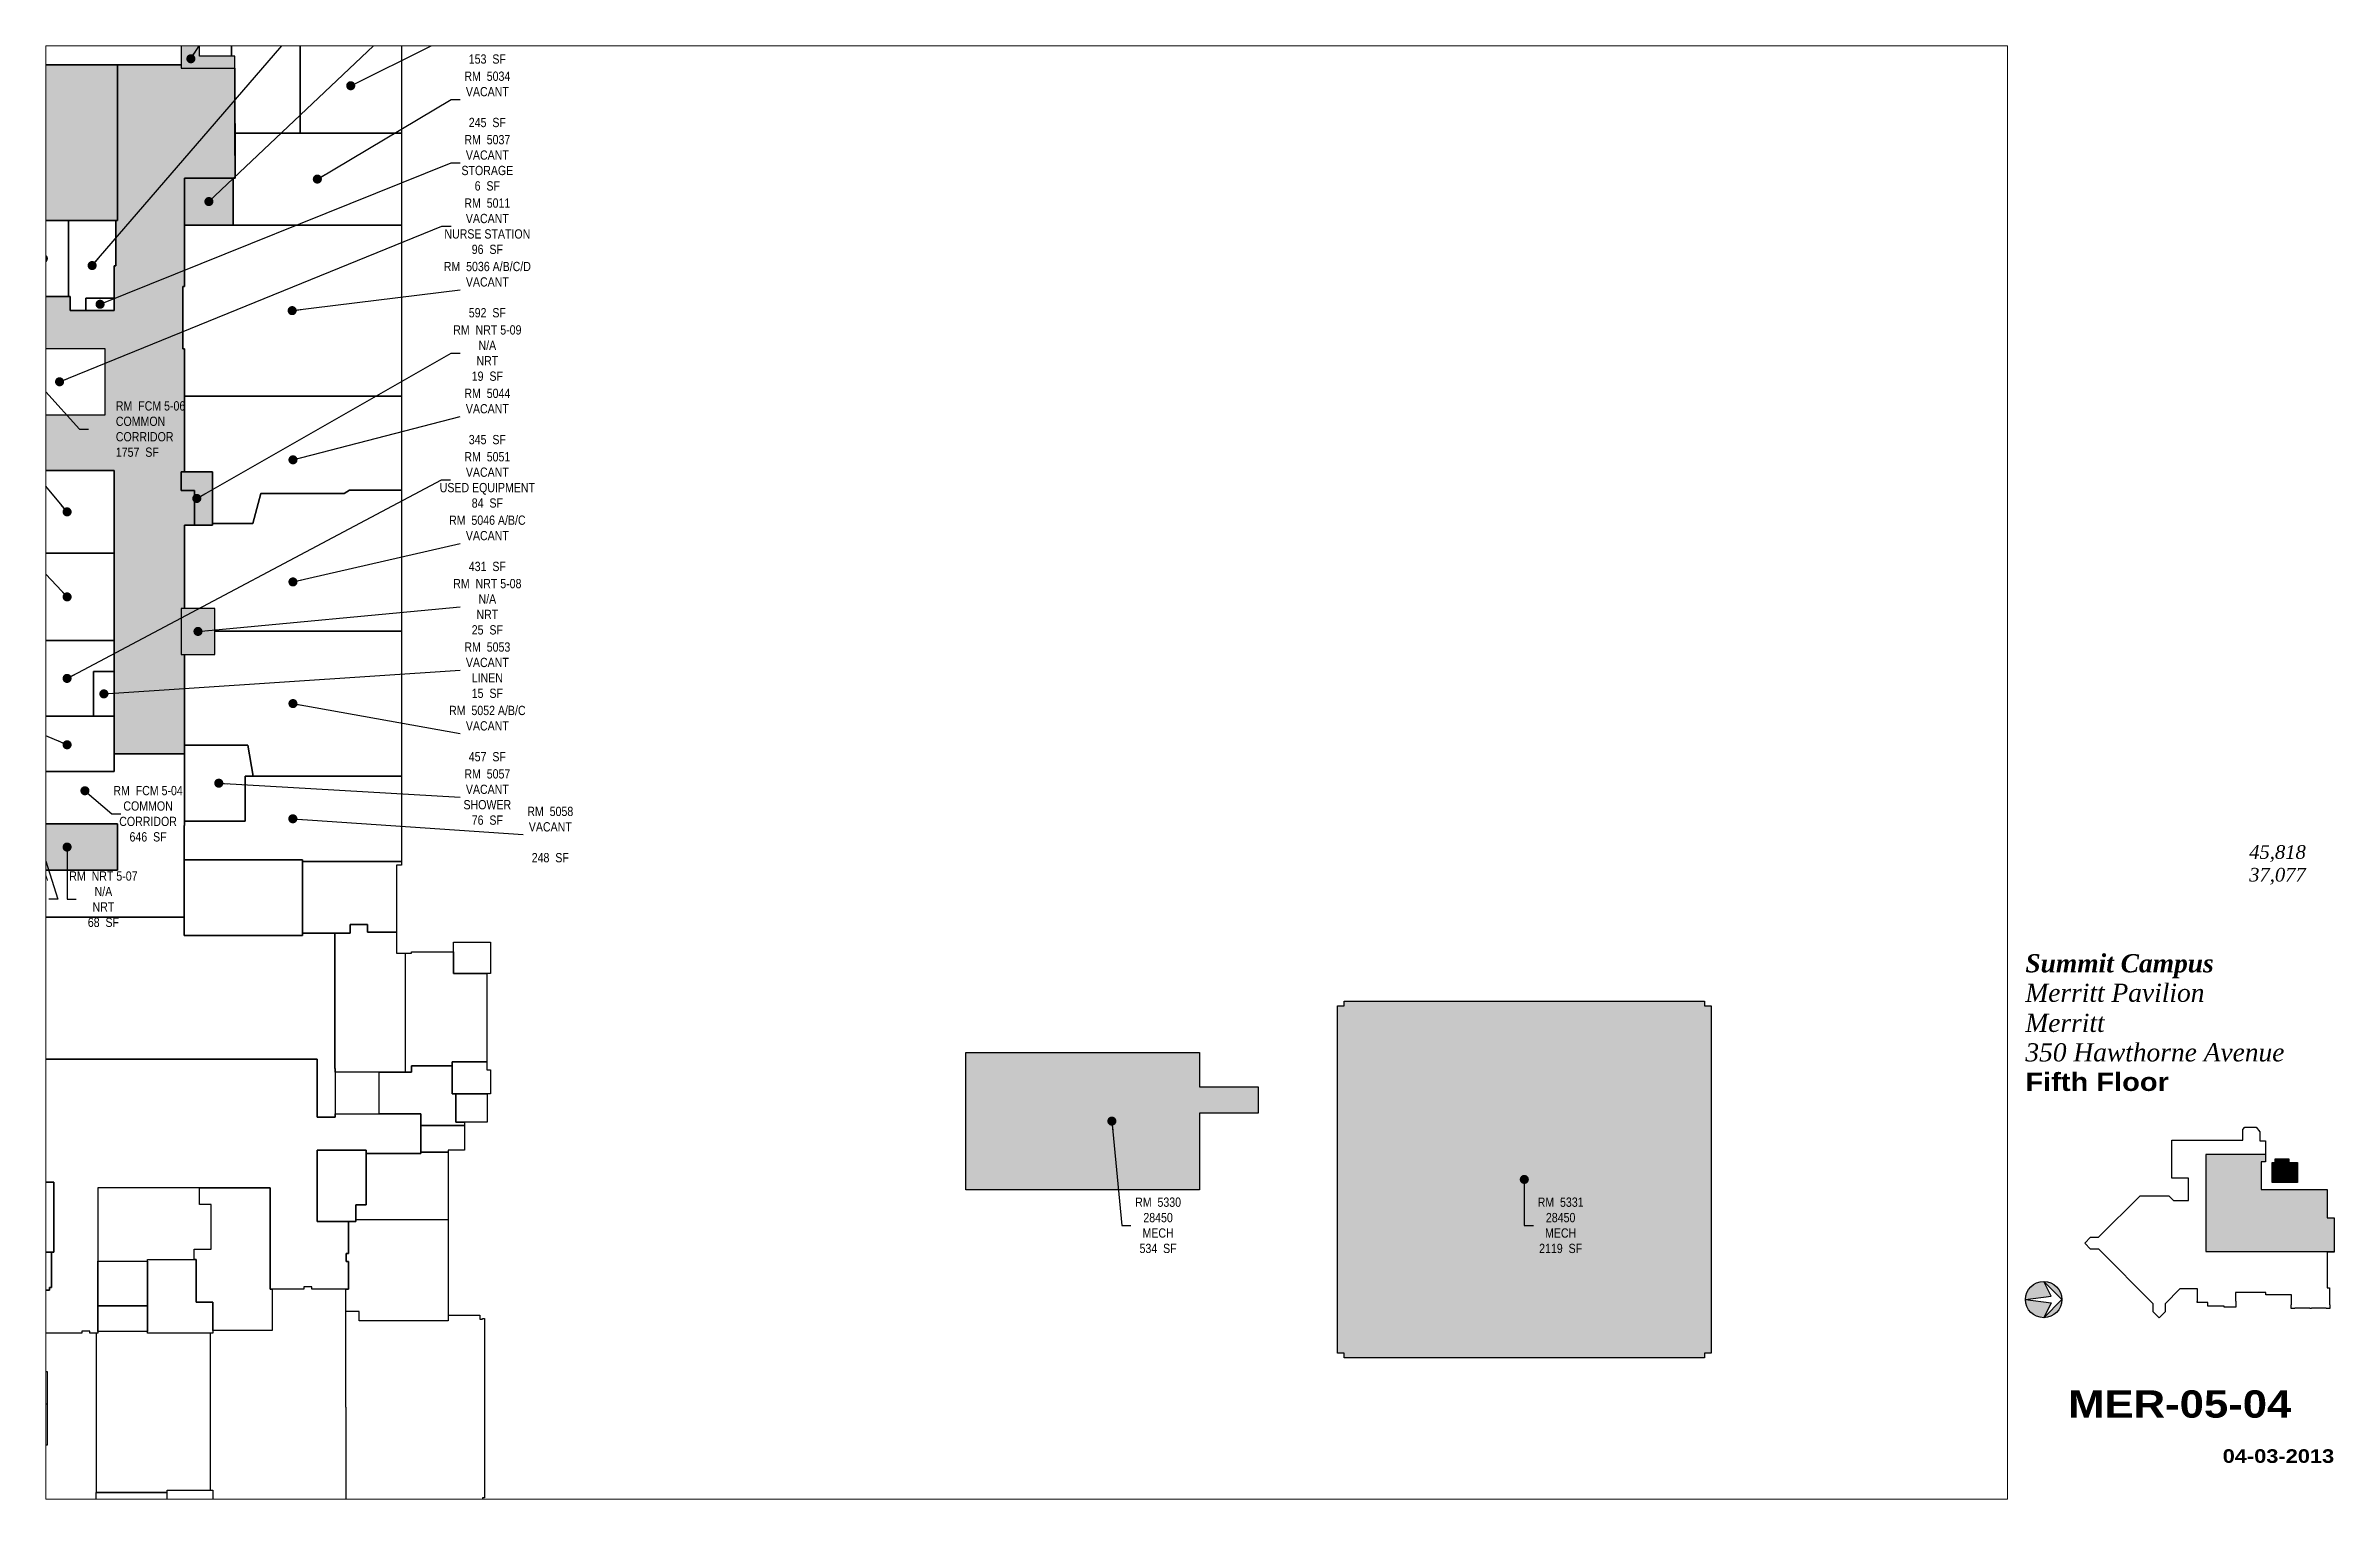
# Paper-space layout '04' of a CAD drawing. Header units: inches. Extents: x 0.9 to 16.7, y 0.5 to 10.5.
# The model-space entities are those that its viewports show. They can reach past a viewport. Long polylines and large blocks are cut down to what shows.
import ezdxf
from ezdxf.enums import TextEntityAlignment as Align

# ---------------------------------------------------------------- set-up
doc = ezdxf.new("R2010")
doc.units = ezdxf.units.IN
doc.header["$LTSCALE"] = 48
doc.header["$MEASUREMENT"] = 0
for name, color, linetype in [('0-LABEL', 3, 'Continuous'), ('1-NRT', 200, 'Continuous'), ('1-NRT-PTN', 253, 'Continuous'), ('3-FCM', 190, 'Continuous'), ('3-FCM-PTN', 9, 'Continuous'), ('4-OCC', 6, 'Continuous'), ('4-OCC-PTN', 95, 'Continuous'), ('4-VACANT', 60, 'Continuous'), ('T-8', 8, 'Continuous'), ('T-TEXT-8', 8, 'Continuous'), ('T-TTLB-TEXT', 5, 'Continuous')]:
    doc.layers.add(name, color=color, linetype=linetype)
doc.layers.add('T-VPRT', color=1, linetype='Continuous', plot=False)
doc.styles.add('ArialB', font='')
doc.styles.add('ArialN', font='ARIALN.TTF')
doc.styles.add('TimesI', font='timesi.ttf')
doc.styles.add('TimesIB', font='timesbi.ttf')
doc.styles.get('ArialB').set_extended_font_data('Arial Black')
doc.dimstyles.new('AB-220', dxfattribs={"dimscale": 220, "dimtxt": 0.070312, "dimasz": 0.0625, "dimexe": 0.0625, "dimexo": 0.125, "dimgap": 0.1875, "dimtad": 0, "dimdec": 4, "dimrnd": 0.0625, "dimzin": 0, "dimdsep": 46, "dimlunit": 4, "dimtxsty": 'ArialN', "dimblk": 'ARCHTICK', "dimcen": 0.0625, "dimclrd": 256, "dimclre": 256, "dimclrt": 256, "dimadec": 0, "dimazin": 0, "dimtfac": 1, "dimtdec": 4, "dimtofl": 0, "dimtmove": 2, "dimatfit": 3, "dimldrblk": 'DOT', "dimfxl": 0, "dimfrac": 2, "dimtolj": 1, "dimtzin": 0, "dimlwd": -1, "dimlwe": -1, "dimarcsym": 0})

# ---------------------------------------------------------------- blocks, each defined once
blk = doc.blocks.new('n-arrow')
h = blk.add_hatch(color=256)
h.paths.add_polyline_path([(0, 0.125), (0.125, 0, 0.414214)])
h.paths.add_polyline_path([(0, 0.125, 0.414214), (-0.125, 0), (0.051, 0.022)])
h = blk.add_hatch(color=256)
h.paths.add_polyline_path([(0.051, -0.022), (-0.125, 0, 0.414214), (0, -0.125)])
h.paths.add_polyline_path([(0.125, 0), (0, -0.125, 0.414214)])
for p, q in [((-0.125, 0), (0.051, 0.022)), ((-0.125, 0), (0.051, -0.022)), ((0, 0.125), (0.125, 0)), ((0.051, 0.022), (0, 0.125)), ((0, -0.125), (0.125, 0)), ((0.051, -0.022), (0, -0.125))]:
    blk.add_line(p, q)
blk.add_circle((0, 0), 0.125)
blk = doc.blocks.new('AB-TB-text')
at = {"style": 'TimesI'}
for tag, p in [('GROSS', (1.93, 4.406)), ('USEABLE', (1.93, 4.25))]:
    blk.add_attdef(tag, text='', height=0.0938, dxfattribs=at).set_placement(p, align=Align.RIGHT)
for tag, style, p in [('CAMPUS', 'TimesIB', (0, 3.75)), ('PAVILION', 'TimesI', (0, 3.547)), ('BUILDING', 'TimesI', (0, 3.34)), ('STREET', 'TimesI', (0, 3.137))]:
    blk.add_attdef(tag, text='', height=0.125, dxfattribs=dict(style=style)).set_placement(p, align=Align.TOP_LEFT)
at = {"layer": 'T-TEXT-8', "style": 'ArialB'}
blk.add_attdef('FLOOR', text='', height=0.125, dxfattribs=at).set_placement((0, 2.934), align=Align.TOP_LEFT)
blk.add_attdef('DWG#', text='', height=0.188, dxfattribs=at).set_placement((1.062, 0.749), align=Align.TOP_CENTER)
blk.add_attdef('DATE', text='', height=0.0938, dxfattribs=at).set_placement((2.125, 0.25), align=Align.RIGHT)
blk = doc.blocks.new('_ArchTick')
at = {"const_width": 0.15}
blk.add_lwpolyline([(-0.5, -0.5), (0.5, 0.5)], dxfattribs=at)
blk = doc.blocks.new('_Dot')
at = {"lineweight": -2}
blk.add_line((-0.5, 0), (-1, 0), dxfattribs=at)
at = {"const_width": 0.5}
blk.add_lwpolyline([(-0.25, 0, 1), (0.25, 0, 1)], format="xyb", close=True, dxfattribs=at)

msp = doc.modelspace()

# ---------------------------------------------------------------- hatches: boundary and pattern name
at = {"layer": '1-NRT-PTN'}
for points in [[(2988.4, 3720.6), (2960.9, 3720.6), (2960.9, 3673.1), (3041.9, 3673.1), (3041.9, 3690.9), (2988.4, 3690.9)], [(2864.4, 3442.1), (2711.9, 3442.1), (2711.9, 3673.1), (2610.9, 3673.1), (2610.9, 3690.9), (2731.9, 3690.9), (2731.9, 3678.1), (2864.4, 3678.1)], [(2980.9, 2981.1), (2980.9, 3033.6), (2960.9, 3033.6), (2960.9, 3062), (3008.1, 3062), (3008.1, 2981.1)], [(3011.7, 2855.2), (2960.9, 2855.2), (2960.9, 2785.5), (3011.7, 2785.5)], [(2864.4, 2529), (2864.4, 2458.9), (2711.9, 2458.9), (2711.9, 2500.8), (2743.3, 2500.8), (2743.3, 2529)]]:
    msp.add_hatch(color=256, dxfattribs=at).paths.add_polyline_path(points)
at = {"layer": '3-FCM-PTN'}
h = msp.add_hatch(color=256, dxfattribs=at)
h.dxf.hatch_style = 1
h.paths.add_polyline_path([(2610.9, 2634.6), (2610.9, 3247.4), (2613.4, 3247.4), (2613.4, 3307.4), (2610.9, 3307.4), (2610.9, 3374.9), (2613.4, 3374.9), (2613.4, 3439.9), (2610.9, 3439.9), (2610.9, 3507.1), (2613.4, 3507.1), (2613.4, 3572.1), (2610.9, 3572.1), (2610.9, 3673.1), (2711.9, 3673.1), (2711.9, 3442.1), (2716.9, 3442.1), (2716.9, 3423.4), (2714.4, 3423.4), (2714.4, 3367.4), (2716.9, 3367.4), (2716.9, 3248.2), (2707.5, 3248.2), (2707.5, 3148.2), (2845.9, 3148.2), (2845.9, 3248.2), (2716.9, 3248.2), (2716.9, 3327.4), (2792.6, 3327.4), (2792.6, 3306.1), (2859.4, 3306.1), (2859.4, 3373.6), (2861.9, 3373.6), (2861.9, 3442.1), (2864.4, 3442.1), (2864.4, 3678.1), (2960.9, 3678.1), (2960.9, 3673.1), (3041.9, 3673.1), (3042.4, 3506.6), (2965.9, 3506.6), (2965.9, 3342.6), (2963.4, 3342.6), (2963.4, 3248.1), (2965.9, 3248.1), (2965.9, 3062), (2960.9, 3062), (2960.9, 3033.6), (2980.9, 3033.6), (2980.9, 2981.1), (2965.9, 2981.1), (2965.9, 2855.2), (2960.9, 2855.2), (2960.9, 2785.5), (2965.9, 2785.5), (2965.9, 2635.1), (2859.4, 2635.1), (2859.4, 3063.8), (2716.9, 3063.8), (2716.9, 2634.6)])
at = {"layer": '4-OCC-PTN'}
for color, points in [(201, [(3039.7, 3506.6), (3039.7, 3435.4), (2965.9, 3435.4), (2965.9, 3506.6)]), (55, [(2716.9, 2605.5), (2743.3, 2605.5), (2743.3, 2500.8), (2716.9, 2500.8)]), (55, [(4711.8, 2253.8), (4721.8, 2253.8), (4721.8, 2260.8), (5267.3, 2260.8), (5267.3, 2253.8), (5277.3, 2253.8), (5277.3, 1727.8), (5267.3, 1727.8), (5267.3, 1720.8), (4721.8, 1720.8), (4721.8, 1727.8), (4711.8, 1727.8)]), (55, [(4148.8, 2182.8), (4502.8, 2182.8), (4502.8, 2130.8), (4591.3, 2130.8), (4591.3, 2091.3), (4502.8, 2091.3), (4502.8, 1975.3), (4148.8, 1975.3)])]:
    msp.add_hatch(color=color, dxfattribs=at).paths.add_polyline_path(points)

# ---------------------------------------------------------------- linework, layer by layer
at = {"layer": '1-NRT'}
msp.add_line((2749.9, 2257.4), (2749.9, 2345.7), dxfattribs=at)
for points in [[(2988.4, 3720.6), (2960.9, 3720.6), (2960.9, 3673.1), (3041.9, 3673.1), (3041.9, 3690.9), (2988.4, 3690.9)], [(2864.4, 3442.1), (2711.9, 3442.1), (2711.9, 3673.1), (2610.9, 3673.1), (2610.9, 3690.9), (2731.9, 3690.9), (2731.9, 3678.1), (2864.4, 3678.1)], [(2980.9, 2981.1), (2980.9, 3033.6), (2960.9, 3033.6), (2960.9, 3062), (3008.1, 3062), (3008.1, 2981.1)], [(3011.7, 2855.2), (2960.9, 2855.2), (2960.9, 2785.5), (3011.7, 2785.5)], [(2864.4, 2529), (2864.4, 2458.9), (2711.9, 2458.9), (2711.9, 2500.8), (2743.3, 2500.8), (2743.3, 2529)], [(3166.6, 2035.1), (3241.1, 2035.1), (3241.1, 1952.4), (3225.2, 1952.4), (3225.2, 1927.1), (3166.6, 1927.1)]]:
    msp.add_lwpolyline(points, close=True, dxfattribs=at)
for points in [[(2749.9, 2345.7), (2712.9, 2345.7), (2712.9, 2387.9), (2965.4, 2387.9), (2965.4, 2359.9), (3144.4, 2359.9), (3144.4, 2363.4), (3193.4, 2363.4), (3193.4, 2158.8), (3193.9, 2158.8), (3193.9, 2153.4), (3193.9, 2085), (3166.6, 2085), (3166.6, 2172.7), (2754.1, 2172.7)], [(3373, 2349.9), (3429.3, 2349.9), (3429.3, 2302.3), (3373, 2302.3), (3373, 2349.9)], [(2749.9, 2257.4), (2707.5, 2257.4), (2707.5, 2227.8), (2711.5, 2227.8), (2711.5, 2224.7), (2754.1, 2224.7), (2754.1, 2172.7)], [(3371, 2168.9), (3423.7, 2168.9), (3423.7, 2156.8), (3429.3, 2156.8), (3429.3, 2120.4), (3371, 2120.4), (3371, 2168.9)], [(2739.1, 1986.7), (2767.9, 1986.7), (2767.9, 1880.8), (2739.1, 1880.8), (2739.1, 1986.7)], [(2909.6, 1869.5), (2983.4, 1869.5), (2983.4, 1805.2), (3008.6, 1805.2), (3008.6, 1758), (2909.6, 1758), (2909.6, 1869.5)], [(2939.4, 1520.6), (3008.8, 1520.6), (3008.8, 1483.6), (2939.4, 1483.6), (2939.4, 1520.6)]]:
    msp.add_lwpolyline(points, dxfattribs=at)
at = {"layer": '3-FCM'}
for points in [[(2707.5, 3148.2), (2845.9, 3148.2), (2845.9, 3248.2), (2716.9, 3248.2)], [(2716.9, 3327.4), (2792.6, 3327.4), (2792.6, 3306.1), (2859.4, 3306.1), (2859.4, 3373.6), (2861.9, 3373.6), (2861.9, 3442.1), (2864.4, 3442.1), (2864.4, 3678.1), (2960.9, 3678.1), (2960.9, 3673.1), (3041.9, 3673.1), (3042.4, 3506.6), (2965.9, 3506.6), (2965.9, 3342.6), (2963.4, 3342.6), (2963.4, 3248.1), (2965.9, 3248.1), (2965.9, 3062), (2960.9, 3062), (2960.9, 3033.6), (2980.9, 3033.6), (2980.9, 2981.1), (2965.9, 2981.1), (2965.9, 2855.2), (2960.9, 2855.2), (2960.9, 2785.5), (2965.9, 2785.5), (2965.9, 2635.1), (2859.4, 2635.1), (2859.4, 3063.8), (2716.9, 3063.8)], [(2711.9, 2458.9), (2864.4, 2458.9), (2864.4, 2529), (2743.3, 2529), (2743.3, 2608.1), (2859.4, 2608.1), (2859.4, 2635.1), (2965.9, 2635.1), (2965.9, 2575.6), (2965.9, 2539.6), (2965.9, 2526.5), (2965.4, 2526.5), (2965.4, 2478.6), (2965.4, 2474.7), (2965.4, 2474.7), (2965.4, 2387.9), (2712.9, 2387.9)], [(3300.3, 2153.4), (3300.3, 2333.4)], [(2711.5, 2177), (2754.1, 2177), (2754.1, 2172.7), (3166.6, 2172.7), (3166.6, 2085), (3193.9, 2085), (3193.9, 2090.3), (3323.5, 2090.3), (3323.5, 2030), (3241.1, 2030), (3241.1, 2035.1), (3166.6, 2035.1), (3166.6, 1927.1), (3214.1, 1927.1), (3214.1, 1878.7), (3210.9, 1878.7), (3210.9, 1866.7), (3214.1, 1866.7), (3214.1, 1824.8), (3158.6, 1824.8), (3158.6, 1828.1), (3146.6, 1828.1), (3146.6, 1824.8), (3095.5, 1824.8), (3095.5, 1978.1), (2834.7, 1978.1), (2834.7, 1864.4), (2834.4, 1864.4), (2834.4, 1758), (2822.6, 1758.1), (2822.6, 1761.3), (2810.6, 1761.3), (2810.6, 1758.1), (2741.1, 1758.1), (2741.1, 1823.3), (2761.5, 1823.3), (2761.5, 1827.4), (2764.6, 1827.4), (2764.6, 1880.8), (2767.9, 1880.8), (2767.9, 1986.7), (2739.1, 1986.7)]]:
    msp.add_lwpolyline(points, dxfattribs=at)
for points in [[(2965.4, 2474.7), (3144.4, 2474.7), (3144.4, 2359.9), (2965.4, 2359.9), (2965.4, 2414.4), (2965.4, 2414.4)], [(3286.9, 2365.2), (3286.9, 2333.4), (3309.5, 2333.4), (3309.5, 2335.4), (3373, 2335.4), (3373, 2302.3), (3423.7, 2302.3), (3423.7, 2168.9), (3371, 2168.9), (3371, 2163), (3309.5, 2163), (3309.5, 2153.4), (3193.9, 2153.4), (3193.9, 2158.8), (3193.4, 2158.8), (3193.4, 2363.4), (3216.5, 2363.4), (3216.5, 2376.7), (3243, 2376.7), (3243, 2365.2)], [(3260.4, 2090.3), (3260.4, 2153.4), (3309.5, 2153.4), (3309.5, 2163), (3371, 2163), (3371, 2120.4), (3376.9, 2120.4), (3376.9, 2077.6), (3389.6, 2077.6), (3389.6, 2072.3), (3323.5, 2072.3), (3323.5, 2090.3)]]:
    msp.add_lwpolyline(points, close=True, dxfattribs=at)
at = {"layer": '4-OCC'}
for points in [[(3039.7, 3506.6), (3039.7, 3435.4), (2965.9, 3435.4), (2965.9, 3506.6)], [(2716.9, 2605.5), (2743.3, 2605.5), (2743.3, 2500.8), (2716.9, 2500.8)], [(4711.8, 2253.8), (4721.8, 2253.8), (4721.8, 2260.8), (5267.3, 2260.8), (5267.3, 2253.8), (5277.3, 2253.8), (5277.3, 1727.8), (5267.3, 1727.8), (5267.3, 1720.8), (4721.8, 1720.8), (4721.8, 1727.8), (4711.8, 1727.8)], [(4148.8, 2182.8), (4502.8, 2182.8), (4502.8, 2130.8), (4591.3, 2130.8), (4591.3, 2091.3), (4502.8, 2091.3), (4502.8, 1975.3), (4148.8, 1975.3)], [(3098.4, 1824.8), (3098.4, 1761.9), (3008.6, 1761.9), (3008.6, 1805.2), (2983.4, 1805.2), (2983.4, 1869.4), (2980.7, 1869.5), (2980.7, 1885.1), (3006, 1885.1), (3006, 1952.9), (2988.6, 1952.9), (2988.6, 1978.1), (3095.5, 1978.1), (3095.5, 1824.8)], [(3005.4, 1758), (2909.6, 1758), (2909.6, 1760.7), (2834.4, 1760.7), (2834.4, 1758), (2832.3, 1758), (2832.3, 1516.8), (2939.4, 1516.8), (2939.4, 1520.6), (3005.4, 1520.6)]]:
    msp.add_lwpolyline(points, close=True, dxfattribs=at)
for points in [[(2581.3, 2345.7), (2749.9, 2345.7), (2749.9, 2257.4), (2707.5, 2257.4), (2707.5, 2237.5), (2592.1, 2237.5), (2592.1, 2235.1), (2493.4, 2235.1), (2493.4, 2308.8), (2581.3, 2308.8), (2581.3, 2345.7)], [(2711.5, 2224.7), (2754.1, 2224.7), (2754.1, 2177), (2711.5, 2177), (2711.5, 2224.7)], [(3376.9, 2120.4), (3423.9, 2120.4), (3423.9, 2077.6), (3376.9, 2077.6), (3376.9, 2120.4)], [(3323.5, 2072.3), (3389.6, 2072.3), (3389.6, 2035), (3365, 2035), (3365, 2032.3), (3323.5, 2032.3), (3323.5, 2072.3)], [(3241.1, 2030), (3323.5, 2030), (3323.5, 2032.3), (3365, 2032.3), (3365, 1929.5), (3225.2, 1929.5), (3225.2, 1952.4), (3241.1, 1952.4), (3241.1, 2030)], [(2954.5, 1372.1), (2954.5, 1335.5), (3146, 1335.5), (3146, 1060.1), (3145, 1060.1), (3145, 1005.9), (3210.9, 1005.9), (3210.9, 1646.3), (3209.9, 1646.3), (3209.9, 1824.8), (3214.1, 1824.8), (3214.1, 1866.7), (3210.9, 1866.7), (3210.9, 1878.7), (3214.1, 1878.7), (3214.1, 1927.1), (3225.2, 1927.1), (3225.2, 1929.5)], [(3365, 1929.5), (3365, 1785.5), (3413.1, 1785.5), (3413.1, 1779.4), (3417.1, 1779.4), (3417.1, 1780.1), (3420.1, 1780.1), (3420, 1508.8), (3417.1, 1508.8), (3417.1, 1492.1), (3420.1, 1492.1), (3420.1, 1220.8), (3417.1, 1220.8), (3417.1, 1204.1), (3420.1, 1204.1), (3420.1, 932.8), (3417.1, 932.8), (3417.1, 915.8), (3420, 915.8), (3420.1, 797.8)], [(2580.5, 1884), (2739.1, 1884), (2739.1, 1880.8), (2764.6, 1880.8), (2764.6, 1827.4), (2761.5, 1827.4), (2761.5, 1823.3), (2741.1, 1823.3), (2741.1, 1758.1), (2751.2, 1758.1), (2751.2, 1699.9), (2757.9, 1699.9), (2757.9, 1588.7)], [(2834.7, 1866.9), (2909.6, 1866.9), (2909.6, 1799.6), (2834.4, 1799.6), (2834.4, 1864.4), (2834.7, 1864.4), (2834.7, 1866.9)], [(2834.4, 1799.6), (2909.6, 1799.6), (2909.6, 1760.7), (2834.4, 1760.7), (2834.4, 1799.6)], [(3365, 1785.5), (3365, 1776.9), (3230.3, 1776.9), (3230.3, 1790.8), (3209.9, 1790.8)], [(2560.2, 1644.4), (2576.2, 1644.4), (2576.2, 1651.3), (2757.9, 1651.3)], [(2757.9, 1588.7), (2750.7, 1588.7), (2750.7, 1375.5), (2758.3, 1375.5), (2758.3, 1231.1), (2749.1, 1231.1), (2749, 1180.3)], [(2563.1, 1500.7), (2582, 1500.7), (2582, 1512.9), (2750.7, 1512.9)], [(2948.6, 1424), (2948.6, 1483.6), (2939.4, 1483.6), (2939.4, 1516.8), (2831.4, 1516.8), (2831.4, 1424), (2948.3, 1424)], [(3210.9, 1500.8), (3417.1, 1500.8)]]:
    msp.add_lwpolyline(points, dxfattribs=at)
at = {"layer": '4-VACANT'}
for points in [[(2615.9, 3779.7), (2615.9, 3690.9), (2610.9, 3690.9), (2610.9, 3673.1), (2610.9, 3669.1), (2610.9, 3574.6), (2512.2, 3574.6), (2512.2, 3969.7), (2572.1, 3969.7), (2572.1, 3900.7), (3140.9, 3900.7), (3140.8, 3574.6), (3042.2, 3574.6), (3041.9, 3690.9), (3036.9, 3690.9), (3036.9, 3776.5, 0.787648), (3030, 3804.9), (3030, 3804.9), (2959.8, 3809.9), (2958.1, 3810.9), (2698.9, 3810.9), (2697.2, 3809.9), (2626.9, 3804.9, 0.654593)], [(2626.9, 3804.9), (2697.2, 3809.9), (2698.9, 3810.9), (2958.1, 3810.9), (2959.8, 3809.9), (3030, 3804.9), (3030, 3804.9, -0.787648), (3036.9, 3776.5), (3036.9, 3690.9), (2988.4, 3690.9), (2988.4, 3720.6), (2960.9, 3720.6), (2960.9, 3678.1), (2731.9, 3678.1), (2731.9, 3690.9), (2729.4, 3690.9), (2729.4, 3718.1), (2668.9, 3718.1), (2668.9, 3690.9), (2615.9, 3690.9), (2615.9, 3779.7, -0.654593), (2626.9, 3804.9)]]:
    msp.add_lwpolyline(points, format="xyb", close=True, dxfattribs=at)
for points in [[(3140.8, 3850), (3294.4, 3850), (3294.4, 3718), (3140.8, 3718), (3140.8, 3782.3), (3140.8, 3782.3), (3140.8, 3820.3), (3140.8, 3820.3)], [(3140.8, 3718), (3294.4, 3718), (3294.4, 3574.6), (3140.8, 3574.6), (3140.8, 3612.5), (3140.8, 3612.5), (3140.8, 3656.4), (3140.8, 3656.4)], [(3140.8, 3574.6), (3294.4, 3574.6), (3294.4, 3435.4), (3039.7, 3435.4), (3039.7, 3506.6), (3042.4, 3506.6), (3042.2, 3574.6), (3140.8, 3574.6)], [(2790.1, 3442.1), (2790.1, 3327.4), (2716.9, 3327.4), (2716.9, 3367.4), (2714.4, 3367.4), (2714.4, 3442.1)], [(2859.4, 3324.9), (2816.6, 3324.9), (2816.6, 3306.1), (2792.6, 3306.1), (2792.6, 3327.4), (2790.1, 3327.4), (2790.1, 3442.1), (2861.9, 3442.1), (2861.9, 3373.6), (2859.4, 3373.6)], [(2965.9, 3435.4), (3294.4, 3435.4), (3294.4, 3176.5), (2965.9, 3176.5), (2965.9, 3248.1), (2963.4, 3248.1), (2963.4, 3342.6), (2965.9, 3342.6)], [(2816.6, 3324.9), (2859.4, 3324.9), (2859.4, 3306.1), (2816.6, 3306.1)], [(2707.5, 3148.2), (2845.9, 3148.2), (2845.9, 3248.2), (2707.5, 3248.2)], [(2965.9, 3176.5), (3294.4, 3176.5), (3294.4, 3034.1), (3215.6, 3034.1), (3207.4, 3029), (3081.3, 3029), (3069.3, 2983.7), (3008.1, 2983.7), (3008.1, 3062), (2965.9, 3062)], [(2716.9, 2938.7), (2716.9, 3063.8), (2859.4, 3063.8), (2859.4, 2938.7)], [(2965.9, 2981.1), (3008.1, 2981.1), (3008.1, 2983.7), (3069.3, 2983.7), (3081.3, 3029), (3207.4, 3029), (3215.6, 3034.1), (3294.4, 3034.1), (3294.4, 2820.9), (3011.7, 2820.9), (3011.7, 2855.2), (2965.9, 2855.2)], [(2859.4, 2806.5), (2716.9, 2806.5), (2716.9, 2938.7), (2859.4, 2938.7)], [(3011.7, 2820.9), (3294.4, 2820.9), (3294.4, 2601.2), (3069.6, 2601.2), (3061.9, 2648.2), (2965.9, 2648.2), (2965.9, 2785.5), (3011.7, 2785.5)], [(2859.4, 2759.7), (2828.3, 2759.7), (2828.3, 2691.9), (2747.9, 2691.9), (2747.9, 2759.5), (2716.9, 2759.5), (2716.9, 2806.5), (2859.4, 2806.5)], [(2716.9, 2691.9), (2716.9, 2759.5), (2747.9, 2759.5), (2747.9, 2691.9)], [(2859.4, 2691.9), (2828.3, 2691.9), (2828.3, 2759.7), (2859.4, 2759.7)], [(2716.9, 2691.9), (2859.4, 2691.9), (2859.4, 2608.1), (2743.3, 2608.1), (2743.3, 2605.5), (2716.9, 2605.5)], [(2965.9, 2648.2), (3061.9, 2648.2), (3069.6, 2601.2), (3057.9, 2601.2), (3057.9, 2533), (2965.9, 2533)], [(3057.9, 2601.2), (3294.4, 2601.2), (3294.4, 2472.1), (3144.4, 2472.1), (3144.4, 2474.7), (3139.1, 2474.7), (2974.4, 2474.7), (2974.4, 2474.7), (2965.4, 2474.7), (2965.4, 2526.5), (2965.9, 2526.5), (2965.9, 2533), (3057.9, 2533)], [(3144.4, 2472.1), (3294.4, 2472.1), (3294.4, 2466.6), (3286.9, 2466.6), (3286.9, 2365.2), (3243, 2365.2), (3243, 2376.7), (3216.5, 2376.7), (3216.5, 2363.4), (3144.4, 2363.4)]]:
    msp.add_lwpolyline(points, close=True, dxfattribs=at)

# ---------------------------------------------------------------- texts
at = {"layer": '0-LABEL', "char_height": 14, "style": 'ArialN'}
for s, insert, attachment_point in [('RM  5032\\PVACANT\\P\\P153  SF', (3424.4, 3721.6), 5), ('RM  5034\\PVACANT\\P\\P245  SF', (3424.4, 3625.6), 5), ('RM  5037\\PVACANT\\PSTORAGE\\P6  SF', (3424.4, 3529.6), 5), ('RM  5011\\PVACANT\\PNURSE STATION\\P96  SF', (3424.4, 3433.6), 5), ('RM  5036 A/B/C/D\\PVACANT\\P\\P592  SF', (3424.4, 3337.6), 5), ('RM  NRT 5-09\\PN/A\\PNRT\\P19  SF', (3424.4, 3241.6), 5), ('RM  5044\\PVACANT\\P\\P345  SF', (3424.4, 3145.6), 5), ('RM  FCM 5-06\\PCOMMON\\PCORRIDOR\\P1757  SF', (2861.9, 3126.6), 4), ('RM  5051\\PVACANT\\PUSED EQUIPMENT\\P84  SF', (3424.4, 3049.6), 5), ('RM  5046 A/B/C\\PVACANT\\P\\P431  SF', (3424.4, 2953.6), 5), ('RM  NRT 5-08\\PN/A\\PNRT\\P25  SF', (3424.4, 2857.6), 5), ('RM  5053\\PVACANT\\PLINEN\\P15  SF', (3424.4, 2761.6), 5), ('RM  5052 A/B/C\\PVACANT\\P\\P457  SF', (3424.4, 2665.6), 5), ('RM  5057\\PVACANT\\PSHOWER\\P76  SF', (3424.4, 2569.6), 5), ('RM  FCM 5-04\\PCOMMON\\PCORRIDOR\\P646  SF', (2910.7, 2544.3), 5), ('RM  5058\\PVACANT\\P\\P248  SF', (3519.7, 2512.8), 5), ('RM  5001A\\P28450\\PELEC\\P19  SF', (2719.3, 2414.9), 5), ('RM  NRT 5-07\\PN/A\\PNRT\\P68  SF', (2843.1, 2414.9), 5), ('RM  5330\\P28450\\PMECH\\P534  SF', (4440, 1921.3), 5), ('RM  5331\\P28450\\PMECH\\P2119  SF', (5049.5, 1921.3), 5)]:
    msp.add_mtext(s, dxfattribs=dict(at, insert=insert, attachment_point=attachment_point))

# ---------------------------------------------------------------- leaders
at = {"layer": '0-LABEL', "annotation_type": 0, "has_hookline": 1}
for points, hookline_direction, text_width in [([(2737.6, 3566.5), (2572.4, 4373.2), (2558.7, 4373.2)], 1, 101.5), ([(2718.2, 3705), (2738.1, 4328.7), (2751.9, 4328.7)], 0, 127.5), ([(2975.5, 3687.1), (3369.4, 4297.6), (3383.1, 4297.6)], 0, 101.3), ([(2752.2, 3384.7), (2563.8, 4248.2), (2550.1, 4248.2)], 1, 96.1), ([(2826, 3374.1), (3374.1, 4009.1), (3387.8, 4009.1)], 0, 176.5), ([(3002.8, 3471), (3369.4, 3817.6), (3383.1, 3817.6)], 0, 68), ([(3217.6, 3646.3), (3369.4, 3721.6), (3383.1, 3721.6)], 0, 67.5), ([(2788.1, 3001.3), (2271.4, 3626.3), (2257.6, 3626.3)], 1, 67.6), ([(3167, 3505), (3369.4, 3625.6), (3383.1, 3625.6)], 0, 67.5), ([(2838, 3315.5), (3369.4, 3529.6), (3383.1, 3529.6)], 0, 76.8), ([(2776.7, 3198.2), (3355.6, 3433.6), (3369.4, 3433.6)], 0, 127.5), ([(2788.1, 2872.6), (2272.7, 3423.6), (2258.9, 3423.6)], 1, 116.7), ([(3128.9, 3305.9), (3383.1, 3337.6)], 0, 129.8), ([(2673.9, 3273.7), (2806.9, 3126.6), (2820.7, 3126.6)], 0, 103.1), ([(2984.5, 3021.6), (3369.4, 3241.6), (3383.1, 3241.6)], 0, 101.4), ([(3130.1, 3080.1), (3383.1, 3145.6)], 0, 67.5), ([(2788.1, 2749.2), (3354.9, 3049.8), (3368.6, 3049.8)], 0, 142.8), ([(3130.1, 2895.2), (3383.1, 2953.6)], 0, 114), ([(2788.1, 2648.7), (2273.2, 2868.8), (2259.5, 2868.8)], 1, 110.6), ([(2986.3, 2820.3), (3383.1, 2857.6)], 0, 101.4), ([(2843.8, 2725.8), (3383.1, 2761.6)], 0, 67.5), ([(3130.1, 2711.1), (3383.1, 2665.6)], 0, 114), ([(2815.1, 2579.1), (2855.7, 2544.3), (2869.5, 2544.3)], 0, 103.1), ([(3017.8, 2590.6), (3383.1, 2569.6)], 0, 71.2), ([(2730.1, 2553.1), (2774.3, 2414.9), (2760.6, 2414.9)], 1, 79), ([(3129.9, 2536.7), (3478.4, 2512.8)], 0, 67.6), ([(2788.1, 2493.9), (2788.1, 2414.9), (2801.9, 2414.9)], 0, 101.4), ([(4370, 2079.1), (4385, 1921.3), (4398.8, 1921.3)], 0, 67.5), ([(4994.5, 1990.8), (4994.5, 1921.3), (5008.3, 1921.3)], 0, 65.3)]:
    msp.add_leader(points, dimstyle='AB-220', dxfattribs=dict(at, hookline_direction=hookline_direction, text_width=text_width))

psp = doc.layouts.new('04')

# ---------------------------------------------------------------- hatches: boundary and pattern name
at = {"layer": 'T-8'}
psp.add_hatch(color=256, dxfattribs=at).paths.add_polyline_path([(16.687, 2.437), (16.64, 2.437), (16.64, 2.631), (16.184, 2.631), (16.184, 2.822), (16.215, 2.822), (16.215, 2.871), (15.804, 2.871), (15.804, 2.205), (16.688, 2.205)])
psp.add_hatch(color=256, dxfattribs=at).paths.add_polyline_path([(16.435, 2.816), (16.375, 2.816), (16.375, 2.842), (16.281, 2.842), (16.281, 2.816), (16.261, 2.816), (16.261, 2.678), (16.435, 2.678)], flags=17)

# ---------------------------------------------------------------- linework, layer by layer
for points in [[(15.067, 2.22), (15.011, 2.22), (14.97, 2.261), (15.01, 2.302), (15.065, 2.302), (15.352, 2.588), (15.549, 2.588), (15.582, 2.556), (15.685, 2.556), (15.685, 2.708), (15.571, 2.708), (15.571, 2.971), (16.058, 2.971), (16.058, 3.044), (16.072, 3.059), (16.151, 3.059), (16.176, 3.028), (16.176, 2.966), (16.215, 2.966), (16.215, 2.822), (16.184, 2.822), (16.184, 2.631), (16.64, 2.631), (16.64, 2.437), (16.687, 2.437), (16.688, 2.199), (16.639, 2.199), (16.639, 1.955), (16.643, 1.955), (16.643, 1.954), (16.656, 1.954), (16.656, 1.837), (16.657, 1.837), (16.657, 1.812), (16.632, 1.812), (16.632, 1.814), (16.53, 1.814), (16.53, 1.812), (16.519, 1.812), (16.519, 1.814), (16.417, 1.814), (16.417, 1.813), (16.392, 1.813), (16.392, 1.838), (16.394, 1.838), (16.394, 1.907), (16.216, 1.907), (16.216, 1.922), (16.009, 1.922), (16.009, 1.862), (16.01, 1.862), (16.01, 1.821), (15.929, 1.821), (15.929, 1.829), (15.817, 1.829), (15.817, 1.853), (15.745, 1.853), (15.745, 1.86), (15.747, 1.86), (15.747, 1.947), (15.625, 1.947), (15.523, 1.845), (15.523, 1.789), (15.482, 1.749), (15.442, 1.789), (15.442, 1.845)], [(16.281, 2.816), (16.281, 2.842), (16.375, 2.842), (16.375, 2.816), (16.435, 2.816), (16.435, 2.678), (16.261, 2.678), (16.261, 2.816)]]:
    psp.add_lwpolyline(points, close=True, dxfattribs=at)
psp.add_lwpolyline([(16.215, 2.871), (15.804, 2.871), (15.804, 2.205), (16.688, 2.205)], dxfattribs=at)

# ---------------------------------------------------------------- block references
psp.add_blockref('n-arrow', (14.688, 1.874), dxfattribs=at)
at = {"layer": 'T-TTLB-TEXT'}
psp.add_blockref('AB-TB-text', (14.562, 0.5), dxfattribs=at).add_auto_attribs({'DATE': '04-03-2013', 'DWG#': 'MER-05-04', 'GROSS': '45,818', 'USEABLE': '37,077', 'PAVILION': 'Merritt Pavilion', 'BUILDING': 'Merritt', 'STREET': '350 Hawthorne Avenue', 'FLOOR': 'Fifth Floor', 'CAMPUS': 'Summit Campus'})

# ---------------------------------------------------------------- viewports
at = {"layer": 'T-VPRT'}
psp.add_viewport(center=(7.688, 5.5), size=(13.5, 10), view_center_point=(4240.922, 2606.771), view_height=2200, dxfattribs=at)

doc.saveas('drawing.dxf')
